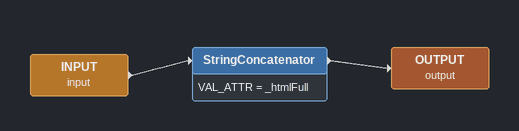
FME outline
INPUT (input)
    -> StringConcatenator
StringConcatenator
    VAL_ATTR = _htmlFull
    -> OUTPUT (output)
OUTPUT (output)
